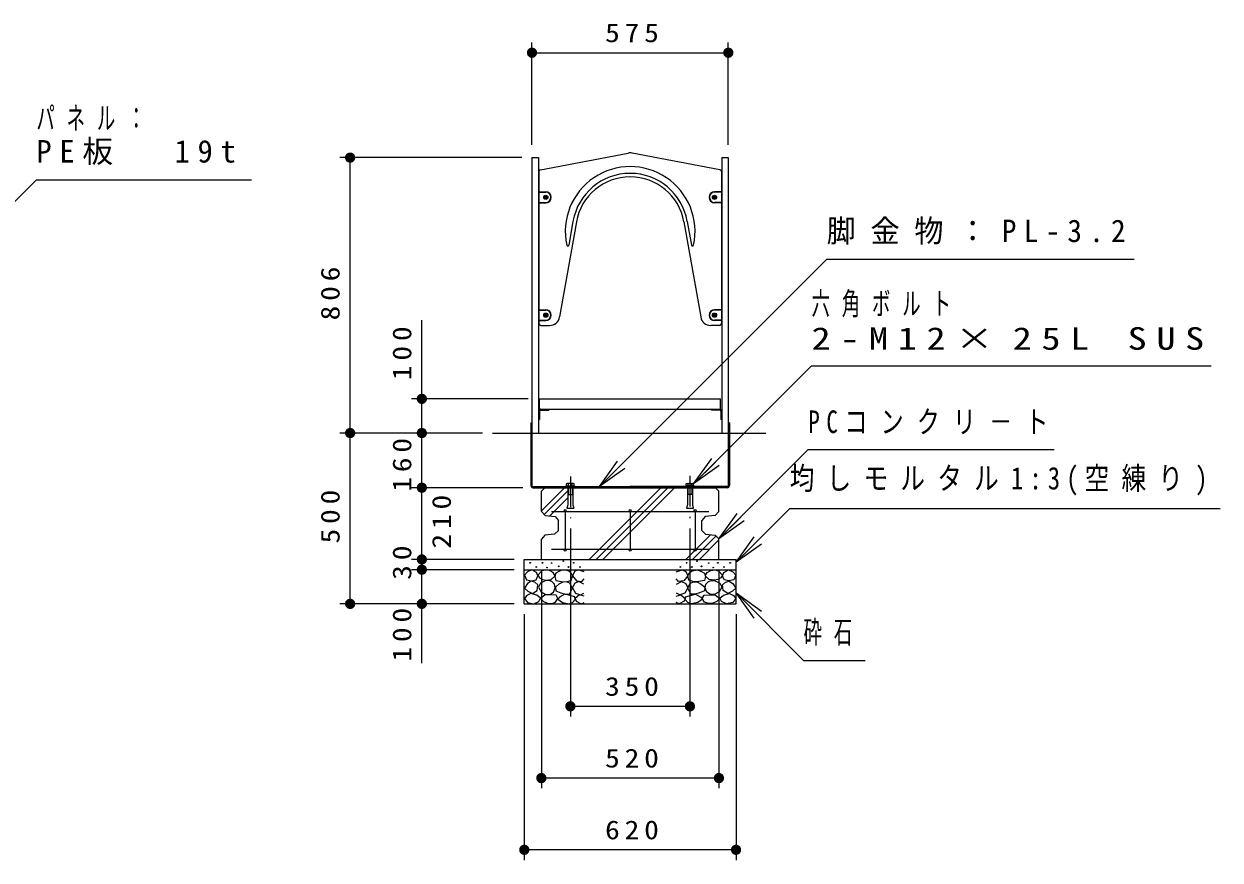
# Model space of a CAD drawing. Units: millimetres on the paper, scale 1:30. Extents: x -385 to 0, y -5 to 267.
# Drawn here: x -286.7 to -170, y 64.8 to 146.4 of the extents above; entities that cross this region are included whole.
import ezdxf

# ---------------------------------------------------------------- set-up
doc = ezdxf.new("R2010")
doc.units = ezdxf.units.MM
doc.linetypes.add('USER2', pattern=[6, 3, -1, 1, -1])
doc.layers.add('1_30', color=7, linetype='Continuous', lineweight=25)
doc.styles.add('ＭＳ ゴシック', font='')
doc.styles.get('ＭＳ ゴシック').set_extended_font_data('MS Gothic')

# ---------------------------------------------------------------- blocks, each defined once
blk = doc.blocks.new('filled_dot')
at = {"color": 0, "linetype": 'Continuous', "lineweight": -2, "const_width": 1.25}
blk.add_lwpolyline([(-0.625, 0, 1), (0.625, 0, 1)], format="xyb", close=True, dxfattribs=at)

msp = doc.modelspace()

# ---------------------------------------------------------------- linework, layer by layer
at = {"layer": '1_30', "lineweight": 13}
for p, q in [((-237.131, 134.609), (-237.131, 144.609)), ((-217.965, 134.609), (-217.965, 144.609)), ((-237.131, 143.609), (-217.965, 143.609)), ((-238.131, 133.373), (-255.881, 133.373)), ((-254.881, 106.503), (-254.881, 133.373)), ((-247.881, 106.503), (-247.881, 117.524)), ((-237.498, 109.836), (-248.881, 109.836)), ((-242.061, 106.503), (-255.881, 106.503)), ((-254.881, 89.836), (-254.881, 106.503)), ((-241.975, 106.503), (-248.881, 106.503)), ((-242.061, 106.503), (-248.881, 106.503)), ((-247.881, 101.169), (-247.881, 106.503)), ((-221.349, 101.555), (-219.581, 104.03)), ((-230.548, 101.276), (-228.78, 103.751)), ((-230.548, 101.276), (-228.427, 103.397)), ((-228.073, 103.044), (-230.548, 101.276)), ((-221.349, 101.555), (-219.228, 103.676)), ((-218.874, 103.323), (-221.349, 101.555)), ((-238.038, 101.169), (-248.881, 101.169)), ((-247.881, 94.169), (-247.881, 101.169)), ((-236.215, 98.924), (-233.969, 101.17)), ((-235.929, 98.55), (-233.631, 100.848)), ((-231.541, 94.17), (-224.541, 101.17)), ((-230.881, 94.17), (-223.881, 101.17)), ((-230.221, 94.17), (-223.221, 101.17)), ((-235.398, 98.421), (-233.631, 100.188)), ((-218.881, 96.169), (-217.114, 98.644)), ((-218.881, 96.169), (-216.76, 98.291)), ((-233.381, 97.195), (-233.381, 78.836)), ((-221.715, 97.195), (-221.715, 78.836)), ((-216.406, 97.937), (-218.881, 96.169)), ((-222.113, 94.17), (-219.698, 96.585)), ((-221.453, 94.17), (-219.167, 96.456)), ((-220.793, 94.17), (-218.881, 96.081)), ((-217.215, 93.906), (-215.447, 96.381)), ((-217.215, 93.906), (-215.093, 96.028)), ((-214.74, 95.674), (-217.215, 93.906)), ((-238.881, 94.169), (-248.881, 94.169)), ((-247.881, 93.169), (-247.881, 94.169)), ((-238.881, 93.169), (-248.881, 93.169)), ((-247.881, 84.06), (-247.881, 93.169)), ((-236.215, 93.169), (-236.215, 71.836)), ((-218.881, 93.169), (-218.881, 71.836)), ((-215.447, 88.429), (-217.215, 90.904)), ((-217.215, 90.904), (-214.74, 89.136)), ((-217.215, 90.904), (-215.093, 88.783)), ((-238.881, 89.836), (-255.881, 89.836)), ((-237.881, 88.836), (-237.881, 64.836)), ((-217.215, 88.836), (-217.215, 64.836)), ((-221.715, 79.836), (-233.381, 79.836)), ((-218.881, 72.836), (-236.215, 72.836)), ((-217.215, 65.836), (-237.881, 65.836))]:
    msp.add_line(p, q, dxfattribs=at)
at = {"layer": '1_30', "color": 1}
for p, q in [((-237.131, 133.373), (-236.498, 133.373)), ((-237.131, 133.373), (-237.131, 101.369)), ((-236.498, 133.373), (-236.498, 106.503)), ((-218.598, 133.373), (-217.965, 133.373)), ((-218.598, 133.373), (-218.598, 106.503)), ((-217.965, 133.373), (-217.965, 101.369)), ((-237.131, 106.503), (-236.498, 106.503)), ((-218.598, 106.503), (-217.965, 106.503))]:
    msp.add_line(p, q, dxfattribs=at)
at = {"layer": '1_30', "color": 2}
for p, q in [((-236.312, 132.195), (-227.734, 133.819)), ((-218.784, 132.195), (-227.362, 133.819)), ((-236.448, 132.031), (-236.448, 117.169)), ((-218.648, 132.031), (-218.648, 117.169)), ((-236.498, 130.003), (-235.781, 130.003)), ((-236.415, 130.036), (-235.781, 130.036)), ((-218.598, 130.003), (-219.315, 130.003)), ((-236.498, 129.003), (-235.781, 129.003)), ((-236.415, 128.969), (-235.781, 128.969)), ((-218.598, 129.003), (-219.315, 129.003)), ((-232.8, 127.096), (-234.434, 117.829)), ((-233.129, 127.153), (-233.537, 124.84)), ((-222.296, 127.096), (-220.662, 117.829)), ((-221.968, 127.153), (-221.56, 124.84)), ((-236.498, 118.503), (-235.781, 118.503)), ((-236.415, 118.536), (-235.781, 118.536)), ((-218.598, 118.503), (-219.315, 118.503)), ((-236.498, 117.503), (-235.781, 117.503)), ((-236.415, 117.469), (-235.781, 117.469)), ((-236.281, 117.003), (-235.419, 117.003)), ((-218.815, 117.003), (-219.677, 117.003)), ((-218.598, 117.503), (-219.315, 117.503)), ((-218.682, 117.469), (-219.315, 117.469)), ((-236.391, 108.636), (-236.391, 107.836)), ((-236.298, 108.729), (-235.498, 108.729)), ((-235.498, 108.836), (-235.498, 108.729)), ((-219.598, 108.836), (-219.598, 108.729)), ((-218.798, 108.729), (-219.598, 108.729)), ((-218.705, 108.636), (-218.705, 107.836)), ((-237.238, 107.503), (-237.131, 107.503)), ((-237.238, 107.503), (-237.238, 101.369)), ((-236.498, 107.836), (-236.391, 107.836)), ((-218.598, 107.836), (-218.705, 107.836)), ((-217.858, 107.503), (-217.965, 107.503)), ((-217.858, 107.503), (-217.858, 101.369)), ((-237.038, 101.276), (-227.548, 101.276)), ((-237.038, 101.169), (-227.548, 101.169)), ((-218.058, 101.276), (-227.548, 101.276)), ((-218.058, 101.169), (-227.548, 101.169))]:
    msp.add_line(p, q, dxfattribs=at)
at = {"layer": '1_30', "color": 2, "lineweight": 13}
for p, q in [((-218.682, 130.036), (-219.315, 130.036)), ((-218.682, 128.969), (-219.315, 128.969)), ((-218.682, 118.536), (-219.315, 118.536))]:
    msp.add_line(p, q, dxfattribs=at)
at = {"layer": '1_30', "color": 4, "lineweight": 13}
for p, q in [((-235.781, 129.58), (-235.848, 129.541)), ((-235.848, 129.541), (-235.848, 129.464)), ((-235.848, 129.464), (-235.781, 129.426)), ((-235.715, 129.541), (-235.781, 129.58)), ((-235.781, 129.426), (-235.715, 129.464)), ((-235.715, 129.464), (-235.715, 129.541)), ((-219.381, 129.541), (-219.315, 129.58)), ((-219.381, 129.464), (-219.381, 129.541)), ((-219.315, 129.426), (-219.381, 129.464)), ((-219.315, 129.58), (-219.248, 129.541)), ((-219.248, 129.464), (-219.315, 129.426)), ((-219.248, 129.541), (-219.248, 129.464)), ((-235.781, 118.08), (-235.848, 118.041)), ((-235.848, 118.041), (-235.848, 117.964)), ((-235.848, 117.964), (-235.781, 117.926)), ((-235.715, 118.041), (-235.781, 118.08)), ((-235.781, 117.926), (-235.715, 117.964)), ((-235.715, 117.964), (-235.715, 118.041)), ((-219.381, 118.041), (-219.315, 118.08)), ((-219.381, 117.964), (-219.381, 118.041)), ((-219.315, 117.926), (-219.381, 117.964)), ((-219.315, 118.08), (-219.248, 118.041)), ((-219.248, 117.964), (-219.315, 117.926)), ((-219.248, 118.041), (-219.248, 117.964))]:
    msp.add_line(p, q, dxfattribs=at)
at = {"layer": '1_30', "color": 40}
for p, q in [((-236.381, 109.836), (-218.715, 109.836)), ((-236.381, 108.836), (-218.715, 108.836))]:
    msp.add_line(p, q, dxfattribs=at)
at = {"layer": '1_30'}
for p, q in [((-236.381, 108.836), (-236.381, 109.836)), ((-218.715, 108.836), (-218.715, 109.836)), ((-237.238, 107.503), (-237.131, 107.503)), ((-217.858, 107.503), (-217.965, 107.503)), ((-240.975, 106.503), (-237.238, 106.503)), ((-237.131, 106.503), (-217.965, 106.503)), ((-217.858, 106.503), (-214.289, 106.503)), ((-233.747, 101.555), (-233.681, 101.593)), ((-233.081, 101.593), (-233.681, 101.593)), ((-233.016, 101.555), (-233.081, 101.593)), ((-222.08, 101.555), (-222.015, 101.593)), ((-222.015, 101.593), (-221.415, 101.593)), ((-221.349, 101.555), (-221.415, 101.593)), ((-236.215, 100.836), (-235.881, 101.17)), ((-236.215, 98.836), (-236.215, 100.836)), ((-219.215, 101.169), (-235.881, 101.169)), ((-235.881, 101.169), (-219.215, 101.169)), ((-234.381, 101.169), (-231.95, 101.169)), ((-233.781, 101.343), (-232.981, 101.343)), ((-233.781, 101.276), (-233.781, 101.343)), ((-233.781, 101.276), (-232.981, 101.276)), ((-233.747, 101.343), (-233.747, 101.555)), ((-233.681, 101.276), (-233.681, 101.169)), ((-233.631, 101.169), (-233.631, 99.504)), ((-233.581, 101.276), (-233.581, 100.509)), ((-233.581, 100.509), (-233.181, 100.509)), ((-233.564, 101.343), (-233.564, 101.555)), ((-233.199, 101.343), (-233.199, 101.555)), ((-233.181, 101.276), (-233.181, 100.509)), ((-233.131, 101.169), (-233.131, 99.502)), ((-233.081, 101.276), (-233.081, 101.169)), ((-233.016, 101.343), (-233.016, 101.555)), ((-232.981, 101.343), (-232.981, 101.276)), ((-220.715, 101.169), (-223.146, 101.169)), ((-221.315, 101.343), (-222.115, 101.343)), ((-222.115, 101.343), (-222.115, 101.276)), ((-221.315, 101.276), (-222.115, 101.276)), ((-222.08, 101.343), (-222.08, 101.555)), ((-222.015, 101.276), (-222.015, 101.169)), ((-221.965, 101.169), (-221.965, 99.504)), ((-221.915, 101.276), (-221.915, 100.509)), ((-221.515, 100.509), (-221.915, 100.509)), ((-221.898, 101.343), (-221.898, 101.555)), ((-221.532, 101.343), (-221.532, 101.555)), ((-221.515, 101.276), (-221.515, 100.509)), ((-221.465, 101.169), (-221.465, 99.502)), ((-221.415, 101.276), (-221.415, 101.169)), ((-221.349, 101.343), (-221.349, 101.555)), ((-221.315, 101.276), (-221.315, 101.343)), ((-218.881, 100.836), (-219.215, 101.169)), ((-218.881, 98.836), (-218.881, 100.836)), ((-233.632, 99.503), (-233.715, 99.17)), ((-233.132, 99.503), (-233.048, 99.169)), ((-221.965, 99.503), (-222.048, 99.17)), ((-221.465, 99.503), (-221.382, 99.169)), ((-236.215, 98.836), (-235.844, 98.466)), ((-235.844, 98.466), (-234.88, 98.369)), ((-235.215, 98.836), (-219.881, 98.836)), ((-234.88, 98.369), (-234.548, 97.964)), ((-233.881, 98.836), (-233.881, 95.169)), ((-233.715, 99.169), (-233.048, 99.169)), ((-227.548, 98.836), (-227.548, 95.169)), ((-222.048, 99.169), (-221.381, 99.169)), ((-221.215, 98.836), (-221.215, 95.169)), ((-220.216, 98.369), (-220.548, 97.964)), ((-219.252, 98.466), (-220.216, 98.369)), ((-218.881, 98.836), (-219.252, 98.466)), ((-234.548, 97.003), (-234.918, 96.632)), ((-234.548, 97.003), (-234.548, 97.964)), ((-220.548, 97.003), (-220.548, 97.964)), ((-220.548, 97.003), (-220.178, 96.632)), ((-235.883, 96.536), (-236.215, 96.131)), ((-236.215, 94.169), (-236.215, 96.131)), ((-234.918, 96.633), (-235.883, 96.536)), ((-220.178, 96.633), (-219.252, 96.54)), ((-218.881, 96.169), (-219.252, 96.54)), ((-218.881, 94.169), (-218.881, 96.169)), ((-235.215, 95.169), (-219.881, 95.169)), ((-237.881, 94.169), (-217.215, 94.169)), ((-237.881, 89.836), (-237.881, 94.169)), ((-217.215, 89.836), (-217.215, 94.169)), ((-237.881, 93.169), (-217.215, 93.169)), ((-237.881, 89.836), (-217.215, 89.836))]:
    msp.add_line(p, q, dxfattribs=at)
at = {"layer": '1_30', "color": 4}
for p, q in [((-237.238, 107.503), (-237.238, 101.369)), ((-217.858, 107.503), (-217.858, 101.369))]:
    msp.add_line(p, q, dxfattribs=at)
at = {"layer": '1_30', "linetype": 'USER2', "lineweight": 13}
for p, q in [((-233.381, 102.273), (-233.381, 98.195)), ((-221.715, 102.319), (-221.715, 98.195))]:
    msp.add_line(p, q, dxfattribs=at)
at = {"layer": '1_30', "lineweight": 13}
for points in [[(-296.674, 120.056), (-285.508, 131.222), (-264.508, 131.222)], [(-230.548, 101.276), (-208.362, 123.463), (-178.362, 123.463)], [(-221.349, 101.555), (-209.845, 113.059), (-170.845, 113.059)], [(-218.881, 96.169), (-210.158, 104.893), (-186.158, 104.893)], [(-217.215, 93.906), (-211.966, 99.155), (-169.966, 99.155)], [(-217.215, 90.904), (-210.622, 84.311), (-204.622, 84.311)]]:
    msp.add_lwpolyline(points, dxfattribs=at)
at = {"layer": '1_30'}
for points in [[(-237.133, 93.15), (-237.555, 92.949), (-237.872, 92.632), (-237.672, 92.167), (-237.186, 92.072), (-236.721, 92.178), (-236.552, 92.569), (-236.679, 92.907)], [(-235.819, 93.153), (-236.17, 93.062), (-236.558, 92.639), (-236.405, 92.36), (-236.1, 92.201), (-235.756, 92.152), (-235.26, 92.198), (-234.882, 92.558), (-235.071, 92.891), (-235.427, 93.098)], [(-234.092, 93.159), (-234.45, 93.01), (-234.814, 92.831), (-234.891, 92.497), (-234.802, 92.121), (-234.253, 92.014), (-233.769, 91.984), (-233.286, 92.157), (-233.185, 92.563), (-233.34, 92.903), (-233.608, 93.052)], [(-221.005, 93.159), (-220.647, 93.01), (-220.283, 92.831), (-220.205, 92.497), (-220.295, 92.121), (-220.843, 92.014), (-221.327, 91.984), (-221.81, 92.157), (-221.912, 92.563), (-221.756, 92.903), (-221.488, 93.052)], [(-219.277, 93.153), (-218.926, 93.062), (-218.538, 92.639), (-218.692, 92.36), (-218.996, 92.201), (-219.34, 92.152), (-219.836, 92.198), (-220.214, 92.558), (-220.025, 92.891), (-219.669, 93.098)], [(-217.963, 93.15), (-217.541, 92.949), (-217.224, 92.632), (-217.424, 92.167), (-217.91, 92.072), (-218.375, 92.178), (-218.544, 92.569), (-218.417, 92.907)], [(-237.218, 92.051), (-237.577, 91.819), (-237.872, 91.365), (-237.534, 91.058), (-237.091, 90.847), (-236.626, 91.143), (-236.573, 91.703), (-236.845, 91.944)], [(-236.242, 91.008), (-235.828, 90.778), (-235.377, 90.747), (-235.035, 90.988), (-234.873, 91.387), (-234.947, 91.745), (-235.179, 92.017), (-235.49, 92.127), (-235.846, 92.089), (-236.306, 91.843), (-236.504, 91.459)], [(-234.125, 91.939), (-234.494, 91.741), (-234.846, 91.461), (-234.81, 91.092), (-234.314, 90.912), (-233.891, 90.768), (-233.458, 90.786), (-233.188, 91.362), (-233.422, 91.867), (-233.758, 91.976)], [(-220.971, 91.939), (-220.602, 91.741), (-220.25, 91.461), (-220.286, 91.092), (-220.782, 90.912), (-221.205, 90.768), (-221.638, 90.786), (-221.908, 91.362), (-221.674, 91.867), (-221.338, 91.976)], [(-218.854, 91.008), (-219.268, 90.778), (-219.719, 90.747), (-220.061, 90.988), (-220.223, 91.387), (-220.149, 91.745), (-219.917, 92.017), (-219.606, 92.127), (-219.25, 92.089), (-218.79, 91.843), (-218.593, 91.459)], [(-217.879, 92.051), (-217.52, 91.819), (-217.224, 91.365), (-217.562, 91.058), (-218.005, 90.847), (-218.47, 91.143), (-218.523, 91.703), (-218.251, 91.944)], [(-237.245, 90.853), (-237.624, 90.641), (-237.849, 90.359), (-237.58, 89.981), (-236.952, 89.846), (-236.475, 90.059), (-236.292, 90.396), (-236.652, 90.699)], [(-235.341, 90.715), (-235.864, 90.688), (-236.305, 90.373), (-236.017, 90.067), (-235.558, 89.859), (-235.181, 89.854), (-234.819, 90.003), (-234.594, 90.355), (-234.765, 90.679)], [(-233.931, 90.776), (-234.445, 90.497), (-234.607, 90.299), (-234.147, 89.974), (-233.517, 89.848), (-233.164, 89.971), (-232.931, 90.254), (-232.949, 90.533), (-233.526, 90.686)], [(-221.165, 90.776), (-220.651, 90.497), (-220.489, 90.299), (-220.949, 89.974), (-221.579, 89.848), (-221.933, 89.971), (-222.165, 90.254), (-222.147, 90.533), (-221.57, 90.686)], [(-219.755, 90.715), (-219.232, 90.688), (-218.791, 90.373), (-219.079, 90.067), (-219.539, 89.859), (-219.915, 89.854), (-220.277, 90.003), (-220.503, 90.355), (-220.331, 90.679)], [(-217.851, 90.853), (-217.472, 90.641), (-217.247, 90.359), (-217.516, 89.981), (-218.144, 89.846), (-218.622, 90.059), (-218.804, 90.396), (-218.444, 90.699)]]:
    msp.add_lwpolyline(points, close=True, dxfattribs=at)
for points in [[(-232.048, 92.946), (-232.618, 93.157), (-232.977, 92.978), (-233.189, 92.576), (-232.798, 92.07), (-232.28, 92.027), (-232.048, 92.291)], [(-223.048, 92.946), (-222.478, 93.157), (-222.119, 92.978), (-221.908, 92.576), (-222.298, 92.07), (-222.816, 92.027), (-223.048, 92.291)], [(-232.059, 91.742), (-232.565, 92.006), (-232.988, 91.837), (-233.189, 91.404), (-232.893, 90.887), (-232.386, 90.728), (-232.059, 90.865)], [(-223.038, 91.742), (-222.531, 92.006), (-222.108, 91.837), (-221.908, 91.404), (-222.203, 90.887), (-222.71, 90.728), (-223.038, 90.865)], [(-232.048, 90.591), (-232.492, 90.728), (-232.925, 90.359), (-232.808, 90.094), (-232.323, 89.852), (-232.048, 89.957)], [(-223.048, 90.591), (-222.605, 90.728), (-222.172, 90.359), (-222.288, 90.094), (-222.774, 89.852), (-223.048, 89.957)]]:
    msp.add_lwpolyline(points, dxfattribs=at)
for centre, radius in [((-235.781, 129.503), 0.208), ((-219.315, 129.503), 0.208), ((-235.781, 118.003), 0.208), ((-219.315, 118.003), 0.208), ((-233.881, 98.936), 0.1), ((-227.548, 98.936), 0.1), ((-221.215, 98.936), 0.1), ((-233.881, 95.069), 0.1), ((-227.548, 95.069), 0.1), ((-221.215, 95.069), 0.1), ((-237.315, 93.845), 0.0333), ((-236.711, 93.432), 0.0333), ((-236.108, 93.845), 0.0333), ((-235.218, 93.814), 0.0333), ((-234.518, 93.496), 0.0333), ((-234.073, 94.004), 0.0333), ((-233.565, 93.432), 0.0333), ((-233.056, 93.845), 0.0333), ((-232.452, 93.432), 0.0333), ((-222.644, 93.432), 0.0333), ((-222.04, 93.845), 0.0333), ((-221.531, 93.432), 0.0333), ((-221.023, 94.004), 0.0333), ((-220.578, 93.496), 0.0333), ((-219.879, 93.814), 0.0333), ((-218.989, 93.845), 0.0333), ((-218.385, 93.432), 0.0333), ((-217.781, 93.845), 0.0333), ((-235.663, 93.369), 0.0333), ((-219.434, 93.369), 0.0333)]:
    msp.add_circle(centre, radius, dxfattribs=at)
at = {"layer": '1_30', "color": 3}
for centre in [(-235.781, 129.503), (-219.315, 129.503), (-235.781, 118.003), (-219.315, 118.003)]:
    msp.add_circle(centre, 0.175, dxfattribs=at)
at = {"layer": '1_30', "color": 2, "lineweight": 13}
for centre in [(-235.781, 129.503), (-219.315, 129.503), (-235.781, 118.003), (-219.315, 118.003)]:
    msp.add_circle(centre, 0.158, dxfattribs=at)
at = {"layer": '1_30', "color": 4, "lineweight": 13}
for centre, radius in [((-235.781, 129.503), 0.136), ((-219.315, 129.503), 0.136), ((-235.781, 129.503), 0.077), ((-219.315, 129.503), 0.077), ((-235.781, 118.003), 0.136), ((-235.781, 118.003), 0.077), ((-219.315, 118.003), 0.136), ((-219.315, 118.003), 0.077)]:
    msp.add_circle(centre, radius, dxfattribs=at)
at = {"layer": '1_30', "color": 2}
for centre, radius, start, end in [((-227.548, 132.836), 1, 79.28293, 100.71707), ((-236.281, 132.031), 0.167, 100.71707, 180), ((-227.548, 126.169), 6.333, 347.84449, 192.15551), ((-218.815, 132.031), 0.167, 0, 79.28293), ((-227.548, 126.169), 5.667, 10, 170), ((-227.548, 126.169), 5.333, 10, 170), ((-236.415, 130.069), 0.0333, 180, 270), ((-235.781, 129.503), 0.5, 270, 90), ((-219.315, 129.503), 0.5, 90, 270), ((-236.415, 128.936), 0.0333, 90, 180), ((-233.638, 124.858), 0.103, 192.15551, 350), ((-221.458, 124.858), 0.103, 190, 347.84449), ((-236.415, 118.569), 0.0333, 180, 270), ((-235.781, 118.003), 0.5, 270, 90), ((-219.315, 118.003), 0.5, 90, 270), ((-236.415, 117.436), 0.0333, 90, 180), ((-236.281, 117.169), 0.167, 180, 270), ((-235.419, 118.003), 1, 270, 350), ((-219.677, 118.003), 1, 190, 270), ((-218.815, 117.169), 0.167, 270, 0), ((-218.682, 117.436), 0.0333, 0, 90), ((-236.298, 108.636), 0.0933, 90, 180), ((-218.798, 108.636), 0.0933, 0, 90), ((-237.038, 101.369), 0.2, 180, 270), ((-237.038, 101.369), 0.0933, 180, 270), ((-218.058, 101.369), 0.2, 270, 0), ((-218.058, 101.369), 0.0933, 270, 0)]:
    msp.add_arc(centre, radius, start, end, dxfattribs=at)
at = {"layer": '1_30', "color": 2, "lineweight": 13}
for centre, radius, start, end in [((-235.781, 129.503), 0.533, 270, 90), ((-219.315, 129.503), 0.533, 90, 270), ((-218.682, 130.069), 0.0333, 270, 0), ((-218.682, 128.936), 0.0333, 0, 90), ((-235.781, 118.003), 0.533, 270, 90), ((-219.315, 118.003), 0.533, 90, 270), ((-218.682, 118.569), 0.0333, 270, 0)]:
    msp.add_arc(centre, radius, start, end, dxfattribs=at)
at = {"layer": '1_30', "color": 40}
for centre, start, end in [((-236.298, 108.636), 90, 180), ((-218.798, 108.636), 0, 90)]:
    msp.add_arc(centre, 0.2, start, end, dxfattribs=at)
at = {"layer": '1_30'}
for centre, radius, start, end in [((-233.656, 101.397), 0.183, 60.00001, 119.99999), ((-233.381, 101.133), 0.46, 66.57346, 113.42654), ((-233.107, 101.397), 0.183, 60.00001, 119.99999), ((-221.989, 101.397), 0.183, 60.00001, 119.99999), ((-221.715, 101.133), 0.46, 66.57346, 113.42654), ((-221.441, 101.397), 0.183, 60.00001, 119.99999)]:
    msp.add_arc(centre, radius, start, end, dxfattribs=at)

# ---------------------------------------------------------------- block references
at = {"layer": '1_30', "lineweight": 13, "xscale": 0.4, "yscale": 0.4}
for p in [(-237.131, 143.609), (-233.381, 79.836), (-236.215, 72.836), (-237.881, 65.836)]:
    msp.add_blockref('filled_dot', p, dxfattribs=at)
for p, rotation in [((-217.965, 143.609), 180), ((-254.881, 133.373), 270), ((-247.881, 109.836), 270), ((-254.881, 106.503), 270), ((-254.881, 106.503), 90), ((-247.881, 106.503), 270), ((-247.881, 106.503), 90), ((-247.881, 101.169), 90), ((-247.881, 101.169), 270), ((-247.881, 94.169), 270), ((-247.881, 94.169), 90), ((-247.881, 93.169), 270), ((-254.881, 89.836), 90), ((-247.881, 89.836), 90), ((-221.715, 79.836), 180), ((-218.881, 72.836), 180), ((-217.215, 65.836), 180)]:
    msp.add_blockref('filled_dot', p, dxfattribs=dict(at, rotation=rotation))

# ---------------------------------------------------------------- texts
at = {"layer": '1_30', "style": 'ＭＳ ゴシック'}
for s, insert, char_height, attachment_point in [('\\T1.33;\\W1.15;575', (-227.131, 144.609), 1.833, 8), ('\\T1.64;\\W0.6;パネル：', (-285.508, 137.172), 2.199, 4), ('\\T1.5;PE板\u300019t', (-285.508, 133.872), 2.199, 4), ('\\T1.5;\\W0.95;脚金物：PL-3.2', (-208.362, 126.113), 2.199, 4), ('\\T1.64;\\W0.6;六角ボルト', (-209.845, 119.009), 2.199, 4), ('\\T1.5;\\W1.25;2-M12×25L\\~SUS', (-209.845, 115.709), 2.199, 4), ('\\T1.57;\\W0.75;PCコンクリ－ト', (-210.158, 107.543), 2.199, 4), ('\\T1.5;\\W0.8;均しモルタル1:3(空練り)', (-211.966, 101.805), 2.199, 4), ('\\T1.64;\\W0.6;砕石', (-210.622, 86.961), 2.199, 4), ('\\T1.33;\\W1.15;350', (-227.133, 80.836), 1.833, 8), ('\\T1.33;\\W1.15;520', (-227.133, 73.836), 1.833, 8), ('\\T1.33;\\W1.15;620', (-227.133, 66.836), 1.833, 8)]:
    msp.add_mtext(s, dxfattribs=dict(at, insert=insert, char_height=char_height, attachment_point=attachment_point))
at = {"layer": '1_30', "char_height": 1.833, "rotation": 90, "style": 'ＭＳ ゴシック'}
for s, insert, attachment_point in [('\\T1.33;\\W1.15;806', (-255.881, 120.353), 8), ('\\T1.33;\\W1.15;100', (-248.881, 114.524), 8), ('\\T1.33;\\W1.15;160', (-248.881, 103.636), 8), ('\\T1.33;\\W1.15;500', (-255.881, 98.586), 8), ('\\T1.33;\\W1.15;210', (-246.881, 98.091), 2), ('\\T1.34;\\W1.15;30', (-248.881, 94.097), 8), ('\\T1.33;\\W1.15;100', (-248.881, 87.06), 8)]:
    msp.add_mtext(s, dxfattribs=dict(at, insert=insert, attachment_point=attachment_point))

doc.saveas('drawing.dxf')
